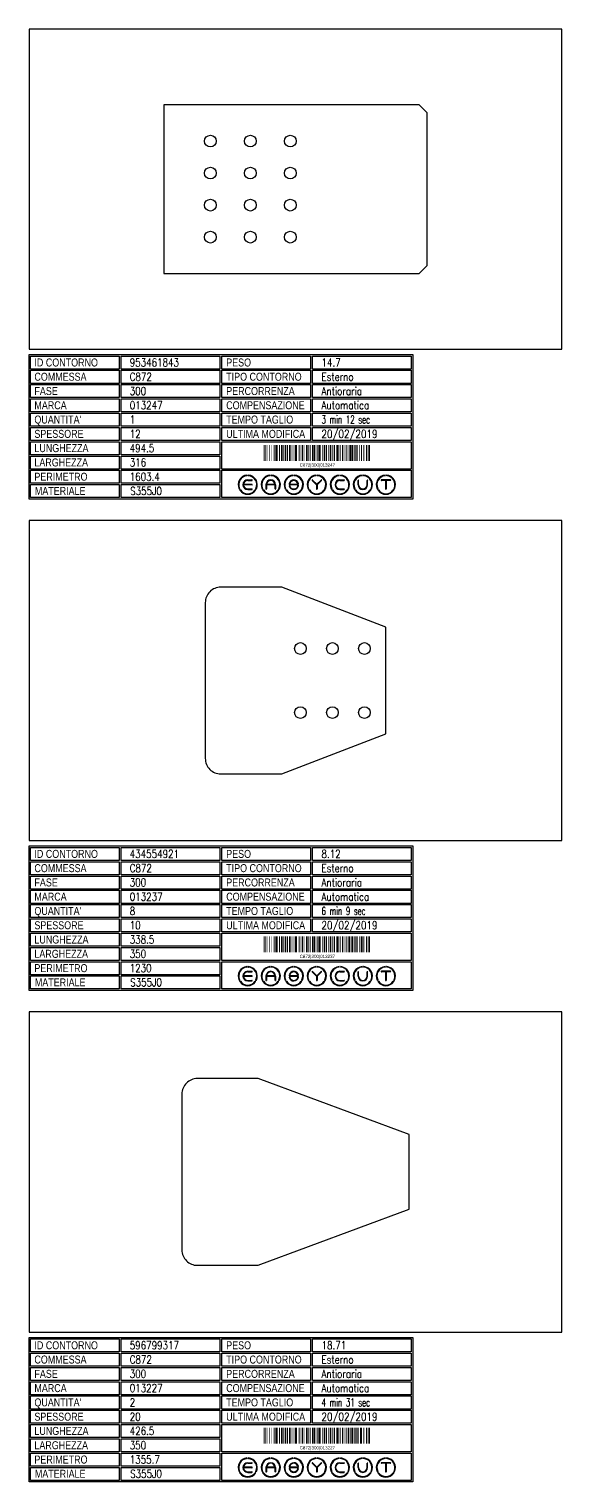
# Model space of a CAD drawing. Header units: millimetres. Extents: x 10000 to 55964, y 10000 to 31380.
# Drawn here: x 10000 to 11000, y 28657 to 31380 of the extents above; entities that cross this region are included whole.
import ezdxf
from ezdxf.enums import TextEntityAlignment as Align

# ---------------------------------------------------------------- set-up
doc = ezdxf.new("R2010")
doc.units = ezdxf.units.MM
doc.styles.add('EasyCutStyle', font='romans.shx', dxfattribs={"width": 0.8})
doc.styles.add('EasyCutStyle1', font='arial.ttf', dxfattribs={"width": 0.8})
doc.styles.get("Standard").update_dxf_attribs({"font": 'arial.ttf'})

# ---------------------------------------------------------------- blocks, each defined once
blk = doc.blocks.new('BlockShape01')
at = {"color": 253}
blk.add_lwpolyline([(0, 0), (720, 0), (720, -271), (0, -271)], close=True, dxfattribs=at)
at = {"color": 2}
for points in [[(3, -2.9), (169.3, -2.9), (169.3, -27.3), (3, -27.3)], [(3, -2.9), (169.3, -2.9), (169.3, -27.3), (3, -27.3)], [(361.9, -2.9), (528.3, -2.9), (528.3, -27.3), (361.9, -27.3)], [(3, -29.6), (169.3, -29.6), (169.3, -54), (3, -54)], [(361.9, -29.6), (528.3, -29.6), (528.3, -54), (361.9, -54)], [(3, -56.4), (169.3, -56.4), (169.3, -80.8), (3, -80.8)], [(361.9, -56.4), (528.3, -56.4), (528.3, -80.8), (361.9, -80.8)], [(3, -83.1), (169.3, -83.1), (169.3, -107.6), (3, -107.6)], [(361.9, -83.1), (528.3, -83.1), (528.3, -107.6), (361.9, -107.6)], [(3, -109.9), (169.3, -109.9), (169.3, -134.3), (3, -134.3)], [(361.9, -109.9), (528.3, -109.9), (528.3, -134.3), (361.9, -134.3)], [(3, -136.7), (169.3, -136.7), (169.3, -161.1), (3, -161.1)], [(361.9, -136.7), (528.3, -136.7), (528.3, -161.1), (361.9, -161.1)], [(3, -163.4), (169.3, -163.4), (169.3, -187.9), (3, -187.9)], [(3, -190.2), (169.3, -190.2), (169.3, -214.6), (3, -214.6)], [(3, -217), (169.3, -217), (169.3, -241.4), (3, -241.4)], [(3, -243.7), (169.3, -243.7), (169.3, -268.1), (3, -268.1)]]:
    blk.add_lwpolyline(points, close=True, dxfattribs=at)
at = {"color": 1}
for points in [[(172.7, -2.9), (358.1, -2.9), (358.1, -27.3), (172.7, -27.3)], [(531.6, -2.9), (717, -2.9), (717, -27.3), (531.6, -27.3)], [(172.7, -29.6), (358.1, -29.6), (358.1, -54), (172.7, -54)], [(531.6, -29.6), (717, -29.6), (717, -54), (531.6, -54)], [(172.7, -56.4), (358.1, -56.4), (358.1, -80.8), (172.7, -80.8)], [(531.6, -56.4), (717, -56.4), (717, -80.8), (531.6, -80.8)], [(172.7, -83.1), (358.1, -83.1), (358.1, -107.6), (172.7, -107.6)], [(531.6, -83.1), (717, -83.1), (717, -107.6), (531.6, -107.6)], [(172.7, -109.9), (358.1, -109.9), (358.1, -134.3), (172.7, -134.3)], [(531.6, -109.9), (717, -109.9), (717, -134.3), (531.6, -134.3)], [(172.7, -136.7), (358.1, -136.7), (358.1, -161.1), (172.7, -161.1)], [(531.6, -136.7), (717, -136.7), (717, -161.1), (531.6, -161.1)], [(172.7, -163.4), (358.1, -163.4), (358.1, -187.9), (172.7, -187.9)], [(172.7, -190.2), (358.1, -190.2), (358.1, -214.6), (172.7, -214.6)], [(361.9, -163.4), (717, -163.4), (717, -214.6), (361.9, -214.6)], [(172.7, -217), (358.1, -217), (358.1, -241.4), (172.7, -241.4)], [(361.9, -217), (717, -217), (717, -268.1), (361.9, -268.1)], [(172.7, -243.7), (358.1, -243.7), (358.1, -268.1), (172.7, -268.1)]]:
    blk.add_lwpolyline(points, close=True, dxfattribs=at)
at = {"color": 161, "style": 'EasyCutStyle1', "width": 0.8}
for s, p in [('ID CONTORNO', (10.1, -22.4)), ('PESO', (370, -22.4)), ('COMMESSA', (10.1, -49.1)), ('TIPO CONTORNO', (370, -49.1)), ('FASE', (10.1, -75.9)), ('PERCORRENZA', (370, -75.9)), ('MARCA', (10.1, -102.6)), ('COMPENSAZIONE', (370, -102.6)), ("QUANTITA'", (10.1, -129.4)), ('TEMPO TAGLIO', (370, -129.4)), ('SPESSORE', (10.1, -156.2)), ('ULTIMA MODIFICA', (370, -156.2)), ('LUNGHEZZA', (10.1, -182.9)), ('LARGHEZZA', (10.1, -209.7)), ('PERIMETRO', (10.1, -236.5)), ('MATERIALE', (11, -263.2))]:
    blk.add_text(s, height=15, dxfattribs=at).set_placement(p)
at = {"style": 'EasyCutStyle'}
for tag, p, width in [('IDSHAPE', (188.9, -22.4), 0.8), ('WEIGTHSHAPE', (548.8, -22.4), 0.8), ('ORDERSHAPE', (188.9, -49.1), 0.8), ('TYPESHAPE', (548.8, -49.1), 0.8), ('PHASESHAPE', (188.9, -75.9), 0.8), ('JOUSHAPE', (548.8, -75.9), 0.8), ('MKSHAPE', (188.9, -102.6), 0.8), ('COMPSHAPE', (548.8, -102.6), 0.8), ('QTASHAPE', (188.9, -129.4), 0.8), ('TIMECUTSHAPE', (548.8, -129.4), 0.65), ('TKSHAPE', (188.9, -156.2), 0.8), ('LASTMODIFYSHAPE', (548.8, -156.2), 0.8), ('LENGTHSHAPE', (188.9, -182.9), 0.8), ('HEIGHTSHAPE', (188.9, -209.7), 0.8), ('PERIMETERSHAPE', (188.9, -236.5), 0.8), ('MATSHAPE', (189.8, -263.2), 0.8)]:
    blk.add_attdef(tag, p, '', height=15, dxfattribs=dict(at, width=width))
blk = doc.blocks.new('Logo')
for color, points in [(140, [(-144.9, -7.2, -1), (-145.9, -7.6, -0.520567), (-131.2, 17.9, -1), (-131.1, 16.9, 0.520567)]), (256, [(-121.7, 0.5), (-137.5, 0.5, -0.394366), (-129.6, 7.9), (-121.7, 7.9, 1), (-121.7, 9), (-129.6, 9, 1), (-129.6, -9), (-121.7, -9, 1), (-121.7, -7.9), (-129.6, -7.9, -0.394366), (-137.5, -0.5), (-121.7, -0.5, 1)]), (140, [(-114.3, -7.2, 1), (-113.3, -7.6, 0.520567), (-128, 17.9, 0.916853), (-128.2, 16.9, 0.043377), (-128.1, 16.9, -0.520567)]), (140, [(-101.7, -7.2, -1), (-102.7, -7.6, -0.520567), (-88, 17.9, -1), (-87.9, 16.9, 0.520567)]), (140, [(-71.1, -7.2, 1), (-70.1, -7.6, 0.520567), (-84.8, 17.9, 1), (-84.9, 16.9, -0.520567)]), (140, [(-58.5, -7.2, -1), (-59.5, -7.6, -0.520567), (-44.8, 17.9, -1), (-44.7, 16.9, 0.520567)]), (256, [(-36.6, -0.5, -0.486114), (-35.5, -1.9, -0.776377), (-50.9, -2, 1), (-51.9, -2.3, 0.776377), (-34.5, -2.1, 0.486114), (-36.6, 0.5), (-49.8, 0.5, -0.486114), (-50.9, 1.9, -0.776377), (-35.5, 2, 1), (-34.5, 2.3, 0.776377), (-51.9, 2.1, 0.486114), (-49.8, -0.5)]), (140, [(-27.9, -7.2, 1), (-26.9, -7.6, 0.520567), (-41.6, 17.9, 1), (-41.7, 16.9, -0.520567)]), (140, [(-15.3, -7.2, -1), (-16.3, -7.6, -0.520567), (-1.6, 17.9, -1), (-1.5, 16.9, 0.520567)]), (256, [(0, 0.8), (-8.1, 8.8, 1), (-8.8, 8.1), (-0.5, -0.2), (-0.5, -7.9, 1), (0.5, -7.9), (0.5, -0.2), (8.8, 8.1, 1), (8.1, 8.8)]), (140, [(15.3, -7.2, 1), (16.3, -7.6, 0.520567), (1.6, 17.9, 1), (1.5, 16.9, -0.520567)]), (140, [(27.9, -7.2, -1), (26.9, -7.6, -0.520567), (41.6, 17.9, -1), (41.7, 16.9, 0.520567)]), (256, [(43.2, -9), (51.1, -9, 1), (51.1, -7.9), (43.2, -7.9, -1), (43.2, 7.9), (51.1, 7.9, 1), (51.1, 9), (43.2, 9, 1)]), (140, [(58.5, -7.2, 1), (59.5, -7.6, 0.520567), (44.8, 17.9, 1), (44.7, 16.9, -0.520567)]), (140, [(71.1, -7.2, -1), (70.1, -7.6, -0.520567), (84.8, 17.9, -1), (84.9, 16.9, 0.520567)]), (256, [(78.5, 0), (78.5, 7.9, 1), (77.4, 7.9), (77.4, 0, 1), (95.4, 0), (95.4, 7.9, 1), (94.3, 7.9), (94.3, 0, -1)]), (140, [(101.7, -7.2, 1), (102.7, -7.6, 0.520567), (88, 17.9, 1), (87.9, 16.9, -0.520567)]), (140, [(114.3, -7.2, -1), (113.3, -7.6, -0.520567), (128, 17.9, -1), (128.1, 16.9, 0.520567)]), (256, [(121.1, 9, 1), (121.1, 7.9), (129.1, 7.9), (129.1, -7.9, 1), (130.1, -7.9), (130.1, 7.9), (138.1, 7.9, 1), (138.1, 9)]), (140, [(144.9, -7.2, 1), (145.9, -7.6, 0.520567), (131.2, 17.9, 1), (131.1, 16.9, -0.520567)]), (140, [(-114.9, -10.3, 1), (-115.7, -9.7, -0.520567), (-143.5, -9.7, 1), (-144.3, -10.3, 0.520567)]), (140, [(-71.7, -10.3, 1), (-72.5, -9.7, -0.520567), (-100.3, -9.7, 1), (-101.1, -10.3, 0.520567)]), (140, [(-28.5, -10.3, 1), (-29.3, -9.7, -0.520567), (-57.1, -9.7, 1), (-57.9, -10.3, 0.520567)]), (140, [(14.7, -10.3, 1), (13.9, -9.7, -0.520567), (-13.9, -9.7, 1), (-14.7, -10.3, 0.520567)]), (140, [(57.9, -10.3, 1), (57.1, -9.7, -0.520567), (29.3, -9.7, 1), (28.5, -10.3, 0.520567)]), (140, [(101.1, -10.3, 1), (100.3, -9.7, -0.520567), (72.5, -9.7, 1), (71.7, -10.3, 0.520567)]), (140, [(144.3, -10.3, 1), (143.5, -9.7, -0.520567), (115.7, -9.7, 1), (114.9, -10.3, 0.520567)])]:
    blk.add_hatch(color=color).paths.add_polyline_path(points)
h = blk.add_hatch(color=256)
h.paths.add_polyline_path([(-78.5, -0.5), (-78.5, -7.9, 1), (-77.4, -7.9), (-77.4, 0, 1), (-95.4, 0), (-95.4, -7.9, 1), (-94.3, -7.9), (-94.3, -0.5)])
h.paths.add_polyline_path([(-94.3, 0.5, -0.933992), (-78.5, 0.5)], flags=16)
for p, q in [((-121.7, 0.5), (-137.5, 0.5)), ((-129.6, 9), (-121.7, 9)), ((-129.6, 7.9), (-121.7, 7.9)), ((-95.4, 0), (-95.4, -7.9)), ((-78.5, 0.5), (-94.3, 0.5)), ((-77.4, 0), (-77.4, -7.9)), ((-36.6, 0.5), (-49.8, 0.5)), ((-0.5, -0.2), (-8.8, 8.1)), ((0, 0.8), (-8.1, 8.8)), ((0, 0.8), (8.1, 8.8)), ((0.5, -0.2), (8.8, 8.1)), ((43.2, 9), (51.1, 9)), ((43.2, 7.9), (51.1, 7.9)), ((77.4, 0), (77.4, 7.9)), ((78.5, 0), (78.5, 7.9)), ((94.3, 0), (94.3, 7.9)), ((95.4, 0), (95.4, 7.9)), ((138.1, 9), (121.1, 9)), ((129.1, 7.9), (121.1, 7.9)), ((129.1, 7.9), (129.1, -7.9)), ((130.1, 7.9), (130.1, -7.9)), ((138.1, 7.9), (130.1, 7.9)), ((-121.7, -0.5), (-137.5, -0.5)), ((-129.6, -7.9), (-121.7, -7.9)), ((-129.6, -9), (-121.7, -9)), ((-94.3, -0.5), (-94.3, -7.9)), ((-78.5, -0.5), (-94.3, -0.5)), ((-78.5, -0.5), (-78.5, -7.9)), ((-36.6, -0.5), (-49.8, -0.5)), ((-0.5, -0.2), (-0.5, -7.9)), ((0.5, -0.2), (0.5, -7.9)), ((43.2, -7.9), (51.1, -7.9)), ((43.2, -9), (51.1, -9))]:
    blk.add_line(p, q)
at = {"color": 140}
for centre, radius, start, end in [((-129.6, 0), 18, 95, 205), ((-129.6, 0), 16.9, 95, 205), ((-131.1, 17.4), 0.54, 275, 95), ((-128.1, 17.4), 0.54, 85, 265), ((-129.6, 0), 16.9, 335, 85), ((-129.6, 0), 18, 335, 85), ((-86.4, 0), 18, 95, 205), ((-86.4, 0), 16.9, 95, 205), ((-87.9, 17.4), 0.54, 275, 95), ((-84.9, 17.4), 0.54, 85, 265), ((-86.4, 0), 16.9, 335, 85), ((-86.4, 0), 18, 335, 85), ((-43.2, 0), 18, 95, 205), ((-43.2, 0), 16.9, 95, 205), ((-44.7, 17.4), 0.54, 275, 95), ((-41.7, 17.4), 0.54, 85, 265), ((-43.2, 0), 16.9, 335, 85), ((-43.2, 0), 18, 335, 85), ((0, 0), 18, 95, 205), ((0, 0), 16.9, 95, 205), ((-1.5, 17.4), 0.54, 275, 95), ((1.5, 17.4), 0.54, 85, 265), ((0, 0), 16.9, 335, 85), ((0, 0), 18, 335, 85), ((43.2, 0), 18, 95, 205), ((43.2, 0), 16.9, 95, 205), ((41.7, 17.4), 0.54, 275, 95), ((44.7, 17.4), 0.54, 85, 265), ((43.2, 0), 16.9, 335, 85), ((43.2, 0), 18, 335, 85), ((86.4, 0), 18, 95, 205), ((86.4, 0), 16.9, 95, 205), ((84.9, 17.4), 0.54, 275, 95), ((87.9, 17.4), 0.54, 85, 265), ((86.4, 0), 16.9, 335, 85), ((86.4, 0), 18, 335, 85), ((129.6, 0), 18, 95, 205), ((129.6, 0), 16.9, 95, 205), ((128.1, 17.4), 0.54, 275, 95), ((131.1, 17.4), 0.54, 85, 265), ((129.6, 0), 16.9, 335, 85), ((129.6, 0), 18, 335, 85), ((-145.4, -7.4), 0.54, 205, 25), ((-143.9, -10), 0.54, 35, 215), ((-129.6, 0), 18, 215, 325), ((-129.6, 0), 16.9, 215, 325), ((-115.3, -10), 0.54, 325, 145), ((-113.8, -7.4), 0.54, 155, 335), ((-102.2, -7.4), 0.54, 205, 25), ((-100.7, -10), 0.54, 35, 215), ((-86.4, 0), 18, 215, 325), ((-86.4, 0), 16.9, 215, 325), ((-72.1, -10), 0.54, 325, 145), ((-70.6, -7.4), 0.54, 155, 335), ((-59, -7.4), 0.54, 205, 25), ((-57.5, -10), 0.54, 35, 215), ((-43.2, 0), 18, 215, 325), ((-43.2, 0), 16.9, 215, 325), ((-28.9, -10), 0.54, 325, 145), ((-27.4, -7.4), 0.54, 155, 335), ((-15.8, -7.4), 0.54, 205, 25), ((-14.3, -10), 0.54, 35, 215), ((0, 0), 18, 215, 325), ((0, 0), 16.9, 215, 325), ((14.3, -10), 0.54, 325, 145), ((15.8, -7.4), 0.54, 155, 335), ((27.4, -7.4), 0.54, 205, 25), ((28.9, -10), 0.54, 35, 215), ((43.2, 0), 18, 215, 325), ((43.2, 0), 16.9, 215, 325), ((57.5, -10), 0.54, 325, 145), ((59, -7.4), 0.54, 155, 335), ((70.6, -7.4), 0.54, 205, 25), ((72.1, -10), 0.54, 35, 215), ((86.4, 0), 18, 215, 325), ((86.4, 0), 16.9, 215, 325), ((100.7, -10), 0.54, 325, 145), ((102.2, -7.4), 0.54, 155, 335), ((113.8, -7.4), 0.54, 205, 25), ((115.3, -10), 0.54, 35, 215), ((129.6, 0), 18, 215, 325), ((129.6, 0), 16.9, 215, 325), ((143.9, -10), 0.54, 325, 145), ((145.4, -7.4), 0.54, 155, 335)]:
    blk.add_arc(centre, radius, start, end, dxfattribs=at)
for centre, radius, start, end in [((-129.6, 0), 9, 90, 270), ((-129.6, 0), 7.92, 90, 176.0904), ((-121.7, 8.5), 0.54, 270, 90), ((-121.7, 0), 0.54, 270, 90), ((-86.4, 0), 9, 0, 180), ((-86.4, 0), 7.92, 3.9096, 176.0904), ((-49.8, 1.6), 2.16, 166.2998, 270), ((-43.2, 0), 9, 15, 166.2998), ((-43.2, 0), 7.92, 15, 166.2998), ((-49.8, 1.6), 1.08, 166.2998, 270), ((-36.6, -1.6), 2.16, 346.2998, 90), ((-35, 2.2), 0.54, 195, 15), ((-8.5, 8.5), 0.54, 45, 225), ((8.5, 8.5), 0.54, 315, 135), ((43.2, 0), 9, 90, 270), ((43.2, 0), 7.92, 90, 270), ((51.1, 8.5), 0.54, 270, 90), ((77.9, 7.9), 0.54, 0, 180), ((86.4, 0), 9, 180, 0), ((86.4, 0), 7.92, 180, 0), ((94.9, 7.9), 0.54, 0, 180), ((121.1, 8.5), 0.54, 90, 270), ((138.1, 8.5), 0.54, 270, 90), ((-129.6, 0), 7.92, 183.9096, 270), ((-121.7, -8.5), 0.54, 270, 90), ((-94.9, -7.9), 0.54, 180, 0), ((-77.9, -7.9), 0.54, 180, 0), ((-51.4, -2.2), 0.54, 15, 195), ((-43.2, 0), 9, 195, 346.2998), ((-43.2, 0), 7.92, 195, 346.2998), ((-36.6, -1.6), 1.08, 346.2998, 90), ((0, -7.9), 0.54, 180, 0), ((51.1, -8.5), 0.54, 270, 90), ((129.6, -7.9), 0.54, 180, 0)]:
    blk.add_arc(centre, radius, start, end)
blk = doc.blocks.new('596799317_128', base_point=(253.25, -345))
at = {"linetype": 'Continuous'}
for points, const_width in [([(254.25, -345), (254.25, -315)], 2), ([(256.75, -345), (256.75, -315)], 1), ([(259.75, -345), (259.75, -315)], 1), ([(264.75, -345), (264.75, -315)], 1), ([(268.75, -345), (268.75, -315)], 1), ([(273.25, -345), (273.25, -315)], 2), ([(276.75, -345), (276.75, -315)], 3), ([(279.75, -345), (279.75, -315)], 1), ([(283.25, -345), (283.25, -315)], 2), ([(287.75, -345), (287.75, -315)], 3), ([(291.25, -345), (291.25, -315)], 2), ([(294.75, -345), (294.75, -315)], 3), ([(298.25, -345), (298.25, -315)], 2), ([(302.75, -345), (302.75, -315)], 3), ([(306.75, -345), (306.75, -315)], 1), ([(308.75, -345), (308.75, -315)], 1), ([(310.75, -345), (310.75, -315)], 1), ([(314.25, -345), (314.25, -315)], 4), ([(320.25, -345), (320.25, -315)], 2), ([(323.75, -345), (323.75, -315)], 1), ([(326.75, -345), (326.75, -315)], 3), ([(330.75, -345), (330.75, -315)], 1), ([(334.75, -345), (334.75, -315)], 3), ([(338.25, -345), (338.25, -315)], 2), ([(341.75, -345), (341.75, -315)], 1), ([(345.75, -345), (345.75, -315)], 3), ([(349.25, -345), (349.25, -315)], 2), ([(352.75, -345), (352.75, -315)], 1), ([(354.75, -345), (354.75, -315)], 1), ([(358.25, -345), (358.25, -315)], 4), ([(363.75, -345), (363.75, -315)], 1), ([(367.75, -345), (367.75, -315)], 3), ([(371.25, -345), (371.25, -315)], 2), ([(374.75, -345), (374.75, -315)], 1), ([(378.75, -345), (378.75, -315)], 3), ([(383.25, -345), (383.25, -315)], 2), ([(386.25, -345), (386.25, -315)], 2), ([(389.75, -345), (389.75, -315)], 1), ([(392.75, -345), (392.75, -315)], 3), ([(397.25, -345), (397.25, -315)], 2), ([(401.75, -345), (401.75, -315)], 3), ([(405.75, -345), (405.75, -315)], 1), ([(408.25, -345), (408.25, -315)], 2), ([(412.75, -345), (412.75, -315)], 3), ([(416.75, -345), (416.75, -315)], 1), ([(419.75, -345), (419.75, -315)], 3), ([(423.25, -345), (423.25, -315)], 2), ([(426.75, -345), (426.75, -315)], 3), ([(429.75, -345), (429.75, -315)], 1), ([(431.75, -345), (431.75, -315)], 1), ([(436.25, -345), (436.25, -315)], 4), ([(441.25, -345), (441.25, -315)], 2), ([(446.75, -345), (446.75, -315)], 3), ([(449.75, -345), (449.75, -315)], 1), ([(452.25, -345), (452.25, -315)], 2)]:
    blk.add_lwpolyline(points, dxfattribs=dict(at, const_width=const_width))
blk.add_text('C872|300|013227', height=6).set_placement((354.25, -355.5), align=Align.CENTER)
blk = doc.blocks.new('434554921_128', base_point=(209.25, -345))
at = {"linetype": 'Continuous'}
for points, const_width in [([(210.25, -345), (210.25, -315)], 2), ([(212.75, -345), (212.75, -315)], 1), ([(215.75, -345), (215.75, -315)], 1), ([(220.75, -345), (220.75, -315)], 1), ([(224.75, -345), (224.75, -315)], 1), ([(229.25, -345), (229.25, -315)], 2), ([(232.75, -345), (232.75, -315)], 3), ([(235.75, -345), (235.75, -315)], 1), ([(239.25, -345), (239.25, -315)], 2), ([(243.75, -345), (243.75, -315)], 3), ([(247.25, -345), (247.25, -315)], 2), ([(250.75, -345), (250.75, -315)], 3), ([(254.25, -345), (254.25, -315)], 2), ([(258.75, -345), (258.75, -315)], 3), ([(262.75, -345), (262.75, -315)], 1), ([(264.75, -345), (264.75, -315)], 1), ([(266.75, -345), (266.75, -315)], 1), ([(270.25, -345), (270.25, -315)], 4), ([(276.25, -345), (276.25, -315)], 2), ([(279.75, -345), (279.75, -315)], 1), ([(282.75, -345), (282.75, -315)], 3), ([(286.75, -345), (286.75, -315)], 1), ([(290.75, -345), (290.75, -315)], 3), ([(294.25, -345), (294.25, -315)], 2), ([(297.75, -345), (297.75, -315)], 1), ([(301.75, -345), (301.75, -315)], 3), ([(305.25, -345), (305.25, -315)], 2), ([(308.75, -345), (308.75, -315)], 1), ([(310.75, -345), (310.75, -315)], 1), ([(314.25, -345), (314.25, -315)], 4), ([(319.75, -345), (319.75, -315)], 1), ([(323.75, -345), (323.75, -315)], 3), ([(327.25, -345), (327.25, -315)], 2), ([(330.75, -345), (330.75, -315)], 1), ([(334.75, -345), (334.75, -315)], 3), ([(339.25, -345), (339.25, -315)], 2), ([(342.25, -345), (342.25, -315)], 2), ([(345.75, -345), (345.75, -315)], 1), ([(348.75, -345), (348.75, -315)], 3), ([(353.25, -345), (353.25, -315)], 2), ([(357.75, -345), (357.75, -315)], 3), ([(361.75, -345), (361.75, -315)], 1), ([(364.25, -345), (364.25, -315)], 2), ([(367.75, -345), (367.75, -315)], 1), ([(370.75, -345), (370.75, -315)], 3), ([(375.75, -345), (375.75, -315)], 3), ([(379.25, -345), (379.25, -315)], 2), ([(382.75, -345), (382.75, -315)], 3), ([(385.75, -345), (385.75, -315)], 1), ([(389.75, -345), (389.75, -315)], 1), ([(393.25, -345), (393.25, -315)], 4), ([(397.25, -345), (397.25, -315)], 2), ([(402.75, -345), (402.75, -315)], 3), ([(405.75, -345), (405.75, -315)], 1), ([(408.25, -345), (408.25, -315)], 2)]:
    blk.add_lwpolyline(points, dxfattribs=dict(at, const_width=const_width))
blk.add_text('C872|300|013237', height=6).set_placement((310.25, -355.5), align=Align.CENTER)
blk = doc.blocks.new('953461843_128', base_point=(287.25, -362))
at = {"linetype": 'Continuous'}
for points, const_width in [([(288.25, -362), (288.25, -332)], 2), ([(290.75, -362), (290.75, -332)], 1), ([(293.75, -362), (293.75, -332)], 1), ([(298.75, -362), (298.75, -332)], 1), ([(302.75, -362), (302.75, -332)], 1), ([(307.25, -362), (307.25, -332)], 2), ([(310.75, -362), (310.75, -332)], 3), ([(313.75, -362), (313.75, -332)], 1), ([(317.25, -362), (317.25, -332)], 2), ([(321.75, -362), (321.75, -332)], 3), ([(325.25, -362), (325.25, -332)], 2), ([(328.75, -362), (328.75, -332)], 3), ([(332.25, -362), (332.25, -332)], 2), ([(336.75, -362), (336.75, -332)], 3), ([(340.75, -362), (340.75, -332)], 1), ([(342.75, -362), (342.75, -332)], 1), ([(344.75, -362), (344.75, -332)], 1), ([(348.25, -362), (348.25, -332)], 4), ([(354.25, -362), (354.25, -332)], 2), ([(357.75, -362), (357.75, -332)], 1), ([(360.75, -362), (360.75, -332)], 3), ([(364.75, -362), (364.75, -332)], 1), ([(368.75, -362), (368.75, -332)], 3), ([(372.25, -362), (372.25, -332)], 2), ([(375.75, -362), (375.75, -332)], 1), ([(379.75, -362), (379.75, -332)], 3), ([(383.25, -362), (383.25, -332)], 2), ([(386.75, -362), (386.75, -332)], 1), ([(388.75, -362), (388.75, -332)], 1), ([(392.25, -362), (392.25, -332)], 4), ([(397.75, -362), (397.75, -332)], 1), ([(401.75, -362), (401.75, -332)], 3), ([(405.25, -362), (405.25, -332)], 2), ([(408.75, -362), (408.75, -332)], 1), ([(412.75, -362), (412.75, -332)], 3), ([(417.25, -362), (417.25, -332)], 2), ([(420.25, -362), (420.25, -332)], 2), ([(423.75, -362), (423.75, -332)], 1), ([(426.75, -362), (426.75, -332)], 3), ([(431.25, -362), (431.25, -332)], 2), ([(435.75, -362), (435.75, -332)], 3), ([(439.75, -362), (439.75, -332)], 1), ([(442.25, -362), (442.25, -332)], 2), ([(445.75, -362), (445.75, -332)], 1), ([(449.75, -362), (449.75, -332)], 3), ([(453.75, -362), (453.75, -332)], 3), ([(457.25, -362), (457.25, -332)], 2), ([(460.75, -362), (460.75, -332)], 3), ([(463.75, -362), (463.75, -332)], 1), ([(467.75, -362), (467.75, -332)], 1), ([(471.25, -362), (471.25, -332)], 2), ([(475.25, -362), (475.25, -332)], 2), ([(480.75, -362), (480.75, -332)], 3), ([(483.75, -362), (483.75, -332)], 1), ([(486.25, -362), (486.25, -332)], 2)]:
    blk.add_lwpolyline(points, dxfattribs=dict(at, const_width=const_width))
blk.add_text('C872|300|013247', height=6).set_placement((388.25, -372.5), align=Align.CENTER)

msp = doc.modelspace()

# ---------------------------------------------------------------- linework, layer by layer
for p, q in [((11000, 31380), (10000, 31380)), ((10000, 31380), (10000, 30780)), ((11000, 30780), (11000, 31380)), ((10000, 30780), (11000, 30780)), ((11000, 30459), (10000, 30459)), ((10000, 30459), (10000, 29859)), ((11000, 29859), (11000, 30459)), ((10000, 29859), (11000, 29859)), ((11000, 29538), (10000, 29538)), ((10000, 29538), (10000, 28938)), ((11000, 28938), (11000, 29538)), ((10000, 28938), (11000, 28938))]:
    msp.add_line(p, q)
at = {"color": 2}
msp.add_lwpolyline([(10252.8, 30922), (10732.3, 30922), (10747.3, 30937), (10747.3, 31223), (10732.3, 31238), (10252.8, 31238)], close=True, dxfattribs=at)
for points in [[(10474.3, 29984), (10669.3, 30059), (10669.3, 30259), (10474.3, 30334), (10359.8, 30334, 0.414214), (10330.8, 30305), (10330.8, 30013, 0.414214), (10359.8, 29984)], [(10429.8, 29063), (10713.3, 29168), (10713.3, 29308), (10429.8, 29413), (10315.8, 29413, 0.414214), (10286.8, 29384), (10286.8, 29092, 0.414214), (10315.8, 29063)]]:
    msp.add_lwpolyline(points, format="xyb", close=True, dxfattribs=at)
at = {"color": 4}
for centre in [(10340.3, 31170), (10415.3, 31170), (10490.3, 31170), (10340.3, 31110), (10415.3, 31110), (10490.3, 31110), (10340.3, 31050), (10415.3, 31050), (10490.3, 31050), (10340.3, 30990), (10415.3, 30990), (10490.3, 30990), (10509.3, 30219), (10569.3, 30219), (10629.3, 30219), (10509.3, 30099), (10569.3, 30099), (10629.3, 30099)]:
    msp.add_circle(centre, 11, dxfattribs=at)

# ---------------------------------------------------------------- block references
for p, values in [((10000, 30770), {'IDSHAPE': '953461843', 'ORDERSHAPE': 'C872', 'PHASESHAPE': '300', 'MKSHAPE': '013247', 'TKSHAPE': '12', 'LENGTHSHAPE': '494.5', 'HEIGHTSHAPE': '316', 'MATSHAPE': 'S355J0', 'LASTMODIFYSHAPE': '20/02/2019', 'PERIMETERSHAPE': '1603.4', 'WEIGTHSHAPE': '14.7', 'TYPESHAPE': 'Esterno', 'JOUSHAPE': 'Antioraria', 'COMPSHAPE': 'Automatica', 'TIMECUTSHAPE': '3 min 12 sec', 'QTASHAPE': '1'}), ((10000, 29849), {'IDSHAPE': '434554921', 'ORDERSHAPE': 'C872', 'PHASESHAPE': '300', 'MKSHAPE': '013237', 'TKSHAPE': '10', 'LENGTHSHAPE': '338.5', 'HEIGHTSHAPE': '350', 'MATSHAPE': 'S355J0', 'LASTMODIFYSHAPE': '20/02/2019', 'PERIMETERSHAPE': '1230', 'WEIGTHSHAPE': '8.12', 'TYPESHAPE': 'Esterno', 'JOUSHAPE': 'Antioraria', 'COMPSHAPE': 'Automatica', 'TIMECUTSHAPE': '6 min 9 sec', 'QTASHAPE': '8'}), ((10000, 28928), {'IDSHAPE': '596799317', 'ORDERSHAPE': 'C872', 'PHASESHAPE': '300', 'MKSHAPE': '013227', 'TKSHAPE': '20', 'LENGTHSHAPE': '426.5', 'HEIGHTSHAPE': '350', 'MATSHAPE': 'S355J0', 'LASTMODIFYSHAPE': '20/02/2019', 'PERIMETERSHAPE': '1355.7', 'WEIGTHSHAPE': '18.71', 'TYPESHAPE': 'Esterno', 'JOUSHAPE': 'Antioraria', 'COMPSHAPE': 'Automatica', 'TIMECUTSHAPE': '4 min 31 sec', 'QTASHAPE': '2'})]:
    msp.add_blockref('BlockShape01', p).add_auto_attribs(values)
for name, p in [('953461843_128', (10440, 30570.5)), ('Logo', (10540, 30526)), ('434554921_128', (10440, 29649.5)), ('Logo', (10540, 29605)), ('596799317_128', (10440, 28728.5)), ('Logo', (10540, 28684))]:
    msp.add_blockref(name, p)

doc.saveas('drawing.dxf')
